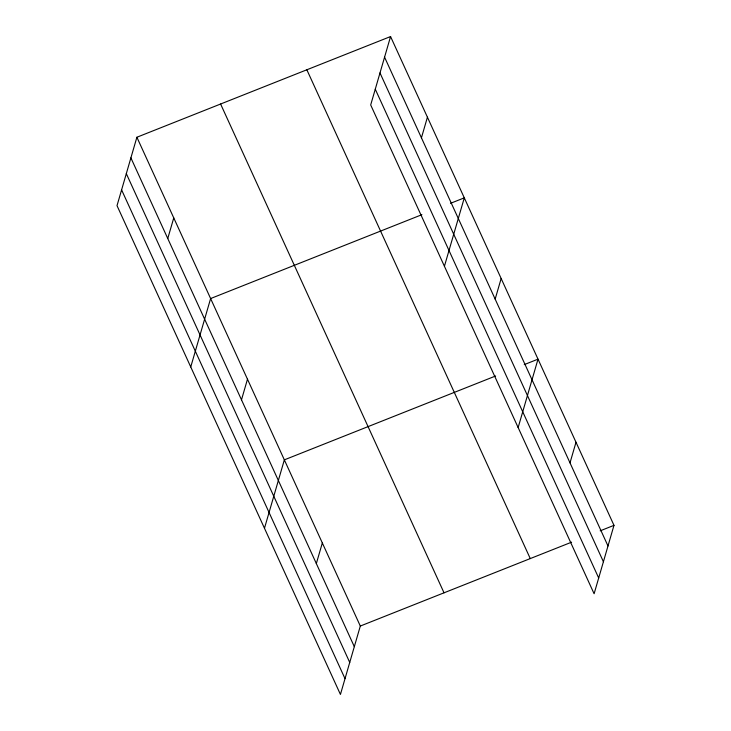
<?xml version="1.0" encoding="UTF-8"?>
<svg xmlns="http://www.w3.org/2000/svg" width="731" height="731" viewBox="0 0 731 731"><rect width="100%" height="100%" fill="white"/><g stroke="black" fill="none" stroke-linecap="round" stroke-linejoin="round"><path stroke-width="1.1" d="M136.889 137.245L117.015 205.649L340.436 694.45L360.31 626.047L136.889 137.245L390.564 36.55L613.985 525.351L594.111 593.755L370.69 104.953L390.564 36.55M167.764 238.525L173.759 217.893M190.745 366.953L210.619 298.55L421.906 214.676M241.495 399.83L247.48 379.197M264.476 528.257L284.35 459.854L495.636 375.981M421.431 137.83L427.425 117.198M316.34 563.574L322.334 542.95M444.421 266.258L464.295 197.854L450.515 203.319M495.161 299.134L501.155 278.502M518.142 427.562L538.016 359.159L524.246 364.623M570.006 462.878L576.001 442.255M360.31 626.047L571.596 542.174M600.206 530.816L613.985 525.351M384.57 57.173L607.991 545.975M379.992 72.945L603.413 561.746M375.268 89.191L598.689 577.983M306.846 69.783L530.267 558.575M220.598 104.012L444.028 592.814M130.895 157.869L354.325 646.67M126.317 173.64L349.738 662.441M121.602 189.886L345.023 678.679"/></g></svg>
